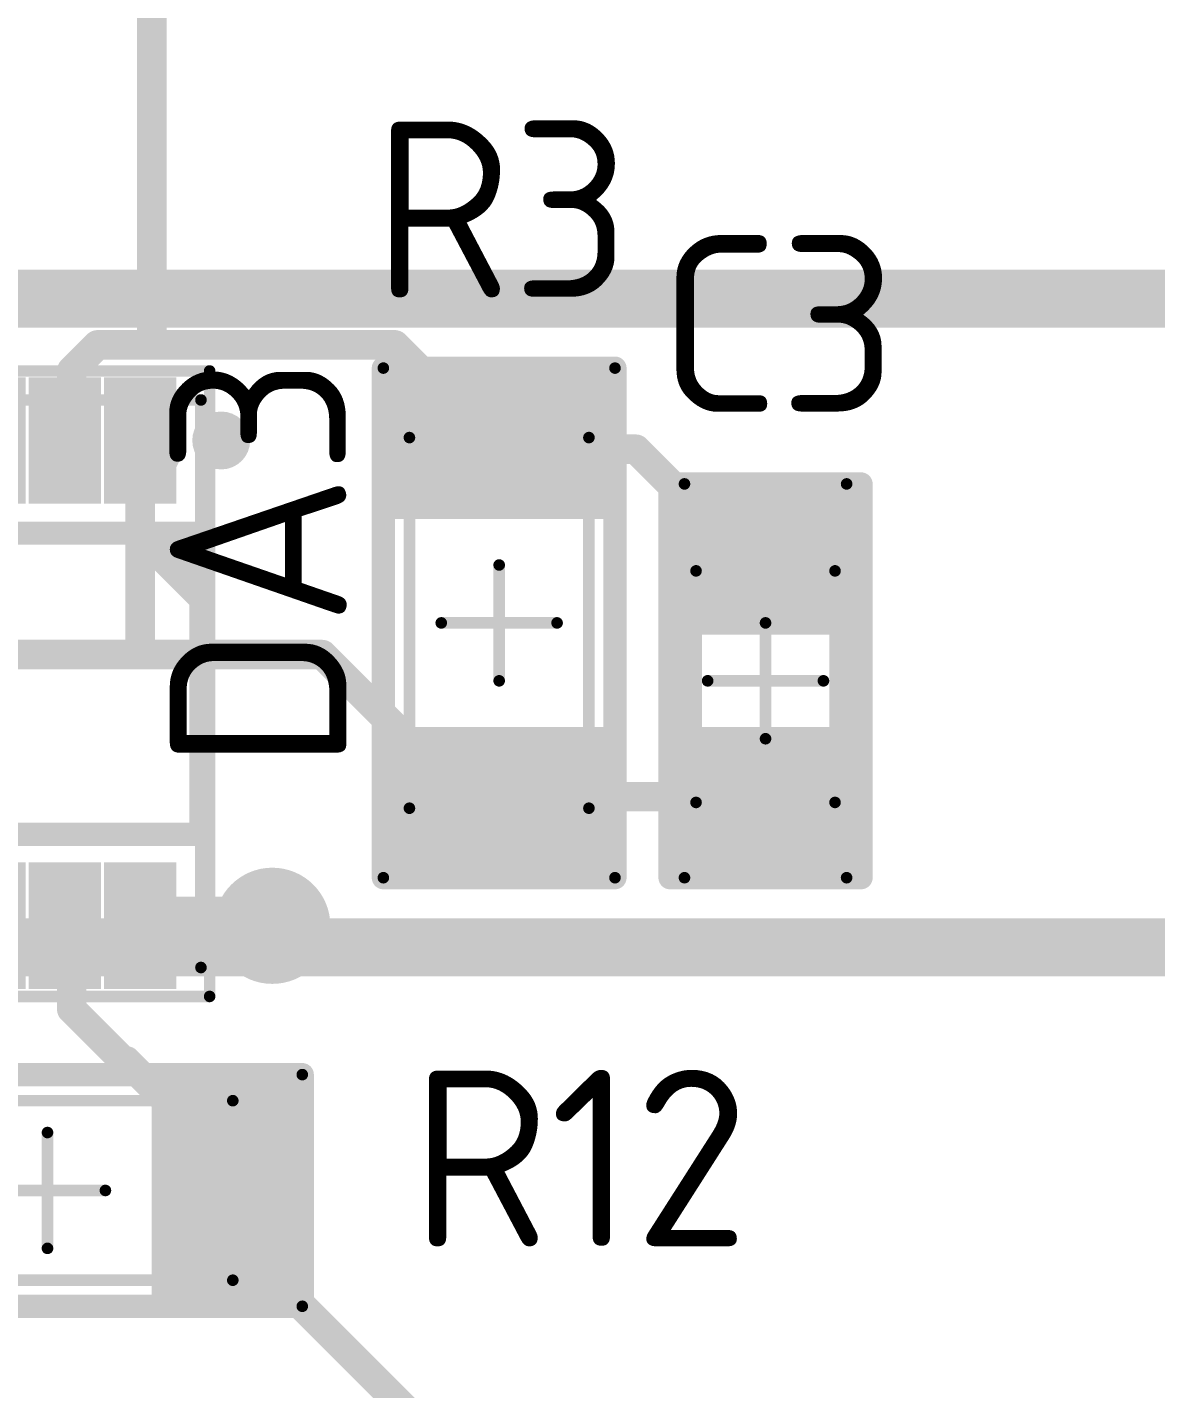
# Model space of a CAD drawing. Header units: inches. Extents: x 0 to 220, y 0 to 79.
# Drawn here: x 70.73 to 80.47, y 22.99 to 34.74 of the extents above; entities that cross this region are included whole.
import ezdxf

# ---------------------------------------------------------------- set-up
doc = ezdxf.new("R2010")
doc.units = ezdxf.units.IN
for name, color, linetype in [('Bottom Layer- Bottom', 5, 'Continuous'), ('Bottom Solder- Bot Mask', 6, 'Continuous'), ('Mechanical 1- Top Assy', 6, 'Continuous'), ('Mechanical 13', 56, 'Continuous'), ('Mechanical 15', 56, 'Continuous'), ('Top Layer- Top', 1, 'Continuous'), ('Top Overlay- Top Silk', 2, 'Continuous'), ('Top Paste- Top Paste', 8, 'Continuous'), ('Top Solder- Top Mask', 216, 'Continuous')]:
    doc.layers.add(name, color=color, linetype=linetype)
doc.styles.add('GOST type B', font='', dxfattribs={"height": 0.2})
doc.styles.get('GOST type B').set_extended_font_data('GOST type B')

# ---------------------------------------------------------------- blocks, each defined once
blk = doc.blocks.new('1206_28')
at = {"layer": 'Top Layer- Top'}
for points in [[(-1.99999981, -0.7999996699999999), (-1.99999981, 0.7999996699999999), (-0.9999992699999999, 0.7999996699999999), (-0.9999992699999999, -0.7999996699999999)], [(0.9999992699999999, -0.7999996699999999), (0.9999992699999999, 0.7999996699999999), (1.99999981, 0.7999996699999999), (1.99999981, -0.7999996699999999)]]:
    blk.add_hatch(color=7, dxfattribs=at).paths.add_polyline_path(points)
at = {"layer": 'Top Paste- Top Paste'}
for points in [[(-1.99999981, -0.7999996699999999), (-1.99999981, 0.7999996699999999), (-0.9999992699999999, 0.7999996699999999), (-0.9999992699999999, -0.7999996699999999)], [(0.9999992699999999, -0.7999996699999999), (0.9999992699999999, 0.7999996699999999), (1.99999981, 0.7999996699999999), (1.99999981, -0.7999996699999999)]]:
    blk.add_hatch(color=7, dxfattribs=at).paths.add_polyline_path(points)
at = {"layer": 'Top Solder- Top Mask'}
for points in [[(-2.10159981, -0.90159967), (-2.10159981, 0.90159967), (-0.89839927, 0.90159967), (-0.89839927, -0.90159967)], [(0.89839927, -0.90159967), (0.89839927, 0.90159967), (2.10159981, 0.90159967), (2.10159981, -0.90159967)]]:
    blk.add_hatch(color=7, dxfattribs=at).paths.add_polyline_path(points)
at = {"layer": 'Mechanical 13'}
for points in [[(-1.60000188, 0.77499972, 0.0999998, 0.0999998, 0), (1.59999934, 0.77499972, 0.0999998, 0.0999998, 0)], [(-1.60000188, -0.77499972, 0.0999998, 0.0999998, 0), (-1.60000188, 0.77499972, 0.0999998, 0.0999998, 0)], [(1.59999934, -0.77499972, 0.0999998, 0.0999998, 0), (1.59999934, 0.77499972, 0.0999998, 0.0999998, 0)], [(-1.60000188, -0.77499972, 0.0999998, 0.0999998, 0), (1.59999934, -0.77499972, 0.0999998, 0.0999998, 0)]]:
    blk.add_lwpolyline(points, format="xyseb", dxfattribs=at)
for points in [[(-1.62500056, 0.77499972, 0.0499999, 0.0499999, 1), (-1.5750032, 0.77499972, 0.0499999, 0.0499999, 1)], [(-1.62500056, 0.77499972, 0.0499999, 0.0499999, 1), (-1.5750032, 0.77499972, 0.0499999, 0.0499999, 1)], [(1.57500066, 0.77499972, 0.0499999, 0.0499999, 1), (1.62499802, 0.77499972, 0.0499999, 0.0499999, 1)], [(1.57500066, 0.77499972, 0.0499999, 0.0499999, 1), (1.62499802, 0.77499972, 0.0499999, 0.0499999, 1)], [(-1.62500056, -0.77499972, 0.0499999, 0.0499999, 1), (-1.5750032, -0.77499972, 0.0499999, 0.0499999, 1)], [(-1.62500056, -0.77499972, 0.0499999, 0.0499999, 1), (-1.5750032, -0.77499972, 0.0499999, 0.0499999, 1)], [(1.57500066, -0.77499972, 0.0499999, 0.0499999, 1), (1.62499802, -0.77499972, 0.0499999, 0.0499999, 1)], [(1.57500066, -0.77499972, 0.0499999, 0.0499999, 1), (1.62499802, -0.77499972, 0.0499999, 0.0499999, 1)]]:
    blk.add_lwpolyline(points, format="xyseb", close=True, dxfattribs=at)
at = {"layer": 'Mechanical 15'}
for points in [[(-2.20000068, -1.00000054, 0.0999998, 0.0999998, 0), (-2.20000068, 1.00000054, 0.0999998, 0.0999998, 0)], [(-2.20000068, 1.00000054, 0.0999998, 0.0999998, 0), (2.20000068, 1.00000054, 0.0999998, 0.0999998, 0)], [(2.20000068, -1.00000054, 0.0999998, 0.0999998, 0), (2.20000068, 1.00000054, 0.0999998, 0.0999998, 0)], [(0, -0.50000154, 0.0999998, 0.0999998, 0), (0, 0.499999, 0.0999998, 0.0999998, 0)], [(-0.499999, 0, 0.0999998, 0.0999998, 0), (0.50000154, 0, 0.0999998, 0.0999998, 0)], [(-2.20000068, -1.00000054, 0.0999998, 0.0999998, 0), (2.20000068, -1.00000054, 0.0999998, 0.0999998, 0)]]:
    blk.add_lwpolyline(points, format="xyseb", dxfattribs=at)
for points in [[(-2.22499936, 1.00000054, 0.0499999, 0.0499999, 1), (-2.175002, 1.00000054, 0.0499999, 0.0499999, 1)], [(-2.22499936, 1.00000054, 0.0499999, 0.0499999, 1), (-2.175002, 1.00000054, 0.0499999, 0.0499999, 1)], [(2.175002, 1.00000054, 0.0499999, 0.0499999, 1), (2.22499936, 1.00000054, 0.0499999, 0.0499999, 1)], [(2.175002, 1.00000054, 0.0499999, 0.0499999, 1), (2.22499936, 1.00000054, 0.0499999, 0.0499999, 1)], [(-0.02499868, 0.499999, 0.0499999, 0.0499999, 1), (0.02499868, 0.499999, 0.0499999, 0.0499999, 1)], [(-0.5249976799999999, 0, 0.0499999, 0.0499999, 1), (-0.47500032, 0, 0.0499999, 0.0499999, 1)], [(0.47500286, 0, 0.0499999, 0.0499999, 1), (0.52500022, 0, 0.0499999, 0.0499999, 1)], [(-0.02499868, -0.50000154, 0.0499999, 0.0499999, 1), (0.02499868, -0.50000154, 0.0499999, 0.0499999, 1)], [(-2.22499936, -1.00000054, 0.0499999, 0.0499999, 1), (-2.175002, -1.00000054, 0.0499999, 0.0499999, 1)], [(-2.22499936, -1.00000054, 0.0499999, 0.0499999, 1), (-2.175002, -1.00000054, 0.0499999, 0.0499999, 1)], [(2.175002, -1.00000054, 0.0499999, 0.0499999, 1), (2.22499936, -1.00000054, 0.0499999, 0.0499999, 1)], [(2.175002, -1.00000054, 0.0499999, 0.0499999, 1), (2.22499936, -1.00000054, 0.0499999, 0.0499999, 1)]]:
    blk.add_lwpolyline(points, format="xyseb", close=True, dxfattribs=at)
at = {"layer": 'Top Overlay- Top Silk'}
for points in [[(-2.20000068, 1.00000054, 0.1999996, 0.1999996, 0), (2.20000068, 1.00000054, 0.1999996, 0.1999996, 0)], [(-2.20000068, -1.00000054, 0.1999996, 0.1999996, 0), (-2.20000068, 1.00000054, 0.1999996, 0.1999996, 0)], [(2.20000068, -1.00000054, 0.1999996, 0.1999996, 0), (2.20000068, 1.00000054, 0.1999996, 0.1999996, 0)], [(-2.20000068, -1.00000054, 0.1999996, 0.1999996, 0), (2.20000068, -1.00000054, 0.1999996, 0.1999996, 0)]]:
    blk.add_lwpolyline(points, format="xyseb", dxfattribs=at)
for points in [[(-2.25000058, 1.00000054, 0.0999998, 0.0999998, 1), (-2.15000078, 1.00000054, 0.0999998, 0.0999998, 1)], [(-2.25000058, 1.00000054, 0.0999998, 0.0999998, 1), (-2.15000078, 1.00000054, 0.0999998, 0.0999998, 1)], [(2.15000078, 1.00000054, 0.0999998, 0.0999998, 1), (2.25000058, 1.00000054, 0.0999998, 0.0999998, 1)], [(2.15000078, 1.00000054, 0.0999998, 0.0999998, 1), (2.25000058, 1.00000054, 0.0999998, 0.0999998, 1)], [(-2.25000058, -1.00000054, 0.0999998, 0.0999998, 1), (-2.15000078, -1.00000054, 0.0999998, 0.0999998, 1)], [(-2.25000058, -1.00000054, 0.0999998, 0.0999998, 1), (-2.15000078, -1.00000054, 0.0999998, 0.0999998, 1)], [(2.15000078, -1.00000054, 0.0999998, 0.0999998, 1), (2.25000058, -1.00000054, 0.0999998, 0.0999998, 1)], [(2.15000078, -1.00000054, 0.0999998, 0.0999998, 1), (2.25000058, -1.00000054, 0.0999998, 0.0999998, 1)]]:
    blk.add_lwpolyline(points, format="xyseb", close=True, dxfattribs=at)
blk = doc.blocks.new('1206_40')
at = {"layer": 'Top Layer- Top'}
for points in [[(-1.99999981, -0.79999967), (-1.99999981, 0.7999996699999997), (-0.99999927, 0.79999967), (-0.9999992699999999, -0.7999996699999997)], [(0.99999927, -0.79999967), (0.9999992699999999, 0.7999996699999997), (1.99999981, 0.79999967), (1.99999981, -0.7999996699999997)]]:
    blk.add_hatch(color=7, dxfattribs=at).paths.add_polyline_path(points)
at = {"layer": 'Top Paste- Top Paste'}
for points in [[(-1.99999981, -0.79999967), (-1.99999981, 0.7999996699999997), (-0.99999927, 0.79999967), (-0.9999992699999999, -0.7999996699999997)], [(0.99999927, -0.79999967), (0.9999992699999999, 0.7999996699999997), (1.99999981, 0.79999967), (1.99999981, -0.7999996699999997)]]:
    blk.add_hatch(color=7, dxfattribs=at).paths.add_polyline_path(points)
at = {"layer": 'Top Solder- Top Mask'}
for points in [[(-2.10159981, -0.9015996700000002), (-2.10159981, 0.9015996699999999), (-0.8983992700000001, 0.9015996700000002), (-0.8983992699999997, -0.9015996699999999)], [(0.8983992700000001, -0.9015996700000002), (0.8983992699999997, 0.9015996699999999), (2.10159981, 0.9015996700000002), (2.10159981, -0.9015996699999999)]]:
    blk.add_hatch(color=7, dxfattribs=at).paths.add_polyline_path(points)
at = {"layer": 'Mechanical 13'}
for points in [[(1.59999934, 0.77499972, 0.0999998, 0.0999998, 0), (-1.60000188, 0.77499972, 0.0999998, 0.0999998, 0)], [(-1.60000188, -0.77499972, 0.0999998, 0.0999998, 0), (-1.60000188, 0.77499972, 0.0999998, 0.0999998, 0)], [(1.59999934, -0.77499972, 0.0999998, 0.0999998, 0), (1.59999934, 0.77499972, 0.0999998, 0.0999998, 0)], [(1.59999934, -0.77499972, 0.0999998, 0.0999998, 0), (-1.60000188, -0.77499972, 0.0999998, 0.0999998, 0)]]:
    blk.add_lwpolyline(points, format="xyseb", dxfattribs=at)
for points in [[(-1.62500056, 0.77499972, 0.0499999, 0.0499999, 1), (-1.5750032, 0.77499972, 0.0499999, 0.0499999, 1)], [(-1.62500056, 0.77499972, 0.0499999, 0.0499999, 1), (-1.5750032, 0.77499972, 0.0499999, 0.0499999, 1)], [(1.57500066, 0.77499972, 0.0499999, 0.0499999, 1), (1.62499802, 0.77499972, 0.0499999, 0.0499999, 1)], [(1.57500066, 0.77499972, 0.0499999, 0.0499999, 1), (1.62499802, 0.77499972, 0.0499999, 0.0499999, 1)], [(-1.62500056, -0.77499972, 0.0499999, 0.0499999, 1), (-1.5750032, -0.77499972, 0.0499999, 0.0499999, 1)], [(-1.62500056, -0.77499972, 0.0499999, 0.0499999, 1), (-1.5750032, -0.77499972, 0.0499999, 0.0499999, 1)], [(1.57500066, -0.77499972, 0.0499999, 0.0499999, 1), (1.62499802, -0.77499972, 0.0499999, 0.0499999, 1)], [(1.57500066, -0.77499972, 0.0499999, 0.0499999, 1), (1.62499802, -0.77499972, 0.0499999, 0.0499999, 1)]]:
    blk.add_lwpolyline(points, format="xyseb", close=True, dxfattribs=at)
at = {"layer": 'Mechanical 15'}
for points in [[(-2.20000068, -1.00000054, 0.0999998, 0.0999998, 0), (-2.20000068, 1.00000054, 0.0999998, 0.0999998, 0)], [(2.20000068, 1.00000054, 0.0999998, 0.0999998, 0), (-2.20000068, 1.00000054, 0.0999998, 0.0999998, 0)], [(2.20000068, -1.00000054, 0.0999998, 0.0999998, 0), (2.20000068, 1.00000054, 0.0999998, 0.0999998, 0)], [(0, -0.50000154, 0.0999998, 0.0999998, 0), (0, 0.499999, 0.0999998, 0.0999998, 0)], [(0.50000154, 0, 0.0999998, 0.0999998, 0), (-0.499999, 0, 0.0999998, 0.0999998, 0)], [(2.20000068, -1.00000054, 0.0999998, 0.0999998, 0), (-2.20000068, -1.00000054, 0.0999998, 0.0999998, 0)]]:
    blk.add_lwpolyline(points, format="xyseb", dxfattribs=at)
for points in [[(-2.22499936, 1.00000054, 0.0499999, 0.0499999, 1), (-2.175002, 1.00000054, 0.0499999, 0.0499999, 1)], [(-2.22499936, 1.00000054, 0.0499999, 0.0499999, 1), (-2.175002, 1.00000054, 0.0499999, 0.0499999, 1)], [(2.175002, 1.00000054, 0.0499999, 0.0499999, 1), (2.22499936, 1.00000054, 0.0499999, 0.0499999, 1)], [(2.175002, 1.00000054, 0.0499999, 0.0499999, 1), (2.22499936, 1.00000054, 0.0499999, 0.0499999, 1)], [(-0.02499868, 0.499999, 0.0499999, 0.0499999, 1), (0.02499868, 0.499999, 0.0499999, 0.0499999, 1)], [(-0.5249976799999999, 0, 0.0499999, 0.0499999, 1), (-0.47500032, 0, 0.0499999, 0.0499999, 1)], [(0.47500286, 0, 0.0499999, 0.0499999, 1), (0.52500022, 0, 0.0499999, 0.0499999, 1)], [(-0.02499868, -0.50000154, 0.0499999, 0.0499999, 1), (0.02499868, -0.50000154, 0.0499999, 0.0499999, 1)], [(-2.22499936, -1.00000054, 0.0499999, 0.0499999, 1), (-2.175002, -1.00000054, 0.0499999, 0.0499999, 1)], [(-2.22499936, -1.00000054, 0.0499999, 0.0499999, 1), (-2.175002, -1.00000054, 0.0499999, 0.0499999, 1)], [(2.175002, -1.00000054, 0.0499999, 0.0499999, 1), (2.22499936, -1.00000054, 0.0499999, 0.0499999, 1)], [(2.175002, -1.00000054, 0.0499999, 0.0499999, 1), (2.22499936, -1.00000054, 0.0499999, 0.0499999, 1)]]:
    blk.add_lwpolyline(points, format="xyseb", close=True, dxfattribs=at)
at = {"layer": 'Top Overlay- Top Silk'}
for points in [[(2.20000068, 1.00000054, 0.1999996, 0.1999996, 0), (-2.20000068, 1.00000054, 0.1999996, 0.1999996, 0)], [(-2.20000068, -1.00000054, 0.1999996, 0.1999996, 0), (-2.20000068, 1.00000054, 0.1999996, 0.1999996, 0)], [(2.20000068, -1.00000054, 0.1999996, 0.1999996, 0), (2.20000068, 1.00000054, 0.1999996, 0.1999996, 0)], [(2.20000068, -1.00000054, 0.1999996, 0.1999996, 0), (-2.20000068, -1.00000054, 0.1999996, 0.1999996, 0)]]:
    blk.add_lwpolyline(points, format="xyseb", dxfattribs=at)
for points in [[(-2.25000058, 1.00000054, 0.0999998, 0.0999998, 1), (-2.15000078, 1.00000054, 0.0999998, 0.0999998, 1)], [(-2.25000058, 1.00000054, 0.0999998, 0.0999998, 1), (-2.15000078, 1.00000054, 0.0999998, 0.0999998, 1)], [(2.15000078, 1.00000054, 0.0999998, 0.0999998, 1), (2.25000058, 1.00000054, 0.0999998, 0.0999998, 1)], [(2.15000078, 1.00000054, 0.0999998, 0.0999998, 1), (2.25000058, 1.00000054, 0.0999998, 0.0999998, 1)], [(-2.25000058, -1.00000054, 0.0999998, 0.0999998, 1), (-2.15000078, -1.00000054, 0.0999998, 0.0999998, 1)], [(-2.25000058, -1.00000054, 0.0999998, 0.0999998, 1), (-2.15000078, -1.00000054, 0.0999998, 0.0999998, 1)], [(2.15000078, -1.00000054, 0.0999998, 0.0999998, 1), (2.25000058, -1.00000054, 0.0999998, 0.0999998, 1)], [(2.15000078, -1.00000054, 0.0999998, 0.0999998, 1), (2.25000058, -1.00000054, 0.0999998, 0.0999998, 1)]]:
    blk.add_lwpolyline(points, format="xyseb", close=True, dxfattribs=at)
blk = doc.blocks.new('8_MSOP_44')
at = {"layer": 'Mechanical 1- Top Assy'}
h = blk.add_hatch(color=7, dxfattribs=at)
edge = h.paths.add_edge_path()
edge.add_arc((-0.0999998, 0.0999998), 0.2499995, 0, 360)
at = {"layer": 'Top Layer- Top'}
for points in [[(-0.20999958, 3.74499886), (-0.20999958, 4.63499962), (0.20999958, 4.63499962), (0.20999958, 3.74499886)], [(0.44000166, 3.74499886), (0.44000166, 4.63499962), (0.86000082, 4.63499962), (0.86000082, 3.74499886)], [(1.09000036, 3.74499886), (1.09000036, 4.63499962), (1.50999952, 4.63499962), (1.50999952, 3.74499886)], [(1.7400016, 3.74499886), (1.7400016, 4.63499962), (2.16000076, 4.63499962), (2.16000076, 3.74499886)], [(-0.20999958, -0.44500038), (-0.20999958, 0.44500038), (0.20999958, 0.44500038), (0.20999958, -0.44500038)], [(0.44000166, -0.44500038), (0.44000166, 0.44500038), (0.86000082, 0.44500038), (0.86000082, -0.44500038)], [(1.09000036, -0.44500038), (1.09000036, 0.44500038), (1.50999952, 0.44500038), (1.50999952, -0.44500038)], [(1.7400016, -0.44500038), (1.7400016, 0.44500038), (2.16000076, 0.44500038), (2.16000076, -0.44500038)]]:
    blk.add_hatch(color=7, dxfattribs=at).paths.add_polyline_path(points)
at = {"layer": 'Top Overlay- Top Silk'}
blk.add_hatch(color=2, dxfattribs=at).paths.add_polyline_path([(-0.52500022, 0.8000009399999999), (0.19496786, 0.80002888), (-0.52502816, 1.5200249)])
h = blk.add_hatch(color=7, dxfattribs=at)
edge = h.paths.add_edge_path()
edge.add_arc((-0.7000011399999999, 0), 0.2499995, 0, 360)
at = {"layer": 'Top Paste- Top Paste'}
for points in [[(-0.20999958, 3.74499886), (-0.20999958, 4.63499962), (0.20999958, 4.63499962), (0.20999958, 3.74499886)], [(0.44000166, 3.74499886), (0.44000166, 4.63499962), (0.86000082, 4.63499962), (0.86000082, 3.74499886)], [(1.09000036, 3.74499886), (1.09000036, 4.63499962), (1.50999952, 4.63499962), (1.50999952, 3.74499886)], [(1.7400016, 3.74499886), (1.7400016, 4.63499962), (2.16000076, 4.63499962), (2.16000076, 3.74499886)], [(-0.20999958, -0.44500038), (-0.20999958, 0.44500038), (0.20999958, 0.44500038), (0.20999958, -0.44500038)], [(0.44000166, -0.44500038), (0.44000166, 0.44500038), (0.86000082, 0.44500038), (0.86000082, -0.44500038)], [(1.09000036, -0.44500038), (1.09000036, 0.44500038), (1.50999952, 0.44500038), (1.50999952, -0.44500038)], [(1.7400016, -0.44500038), (1.7400016, 0.44500038), (2.16000076, 0.44500038), (2.16000076, -0.44500038)]]:
    blk.add_hatch(color=7, dxfattribs=at).paths.add_polyline_path(points)
at = {"layer": 'Top Solder- Top Mask'}
for points in [[(-0.31159958, 3.64339886), (-0.3115995799999999, 4.73659962), (0.31159958, 4.73659962), (0.3115995799999999, 3.64339886)], [(0.33840166, 3.64339886), (0.33840166, 4.73659962), (0.9616008199999999, 4.73659962), (0.9616008199999999, 3.64339886)], [(0.98840036, 3.64339886), (0.98840036, 4.73659962), (1.61159952, 4.73659962), (1.61159952, 3.64339886)], [(1.6384016, 3.64339886), (1.6384016, 4.73659962), (2.26160076, 4.73659962), (2.26160076, 3.64339886)], [(-0.31159958, -0.54660038), (-0.3115995799999999, 0.54660038), (0.31159958, 0.54660038), (0.3115995799999999, -0.54660038)], [(0.33840166, -0.54660038), (0.33840166, 0.54660038), (0.9616008199999999, 0.54660038), (0.9616008199999999, -0.54660038)], [(0.98840036, -0.54660038), (0.98840036, 0.54660038), (1.61159952, 0.54660038), (1.61159952, -0.54660038)], [(1.6384016, -0.54660038), (1.6384016, 0.54660038), (2.26160076, 0.54660038), (2.26160076, -0.54660038)]]:
    blk.add_hatch(color=7, dxfattribs=at).paths.add_polyline_path(points)
at = {"layer": 'Mechanical 1- Top Assy'}
for points in [[(-0.5250586399999999, 4.5501941, 0.0999998, 0.0999998, 0), (-0.5250586399999999, -0.34985198, 0.0999998, 0.0999998, 0)], [(2.47498616, 4.5501941, 0.0999998, 0.0999998, 0), (-0.5250586399999999, 4.5501941, 0.0999998, 0.0999998, 0)], [(2.47498616, 4.5501941, 0.0999998, 0.0999998, 0), (2.47498616, -0.34985198, 0.0999998, 0.0999998, 0)], [(2.47498616, -0.34985198, 0.0999998, 0.0999998, 0), (-0.5250586399999999, -0.34985198, 0.0999998, 0.0999998, 0)]]:
    blk.add_lwpolyline(points, format="xyseb", dxfattribs=at)
for points in [[(-0.55005732, 4.5501941, 0.0499999, 0.0499999, 1), (-0.50005996, 4.5501941, 0.0499999, 0.0499999, 1)], [(-0.55005732, 4.5501941, 0.0499999, 0.0499999, 1), (-0.50005996, 4.5501941, 0.0499999, 0.0499999, 1)], [(2.44998748, 4.5501941, 0.0499999, 0.0499999, 1), (2.49998484, 4.5501941, 0.0499999, 0.0499999, 1)], [(2.44998748, 4.5501941, 0.0499999, 0.0499999, 1), (2.49998484, 4.5501941, 0.0499999, 0.0499999, 1)], [(-0.55005732, -0.34985198, 0.0499999, 0.0499999, 1), (-0.50005996, -0.34985198, 0.0499999, 0.0499999, 1)], [(-0.55005732, -0.34985198, 0.0499999, 0.0499999, 1), (-0.50005996, -0.34985198, 0.0499999, 0.0499999, 1)], [(2.44998748, -0.34985198, 0.0499999, 0.0499999, 1), (2.49998484, -0.34985198, 0.0499999, 0.0499999, 1)], [(2.44998748, -0.34985198, 0.0499999, 0.0499999, 1), (2.49998484, -0.34985198, 0.0499999, 0.0499999, 1)]]:
    blk.add_lwpolyline(points, format="xyseb", close=True, dxfattribs=at)
at = {"layer": 'Mechanical 15'}
for points in [[(2.59999988, 4.800000559999999, 0.0999998, 0.0999998, 0), (-0.5999987999999999, 4.800000559999999, 0.0999998, 0.0999998, 0)], [(-0.5999987999999999, 4.800000559999999, 0.0999998, 0.0999998, 0), (-0.5999987999999999, -0.5999987999999999, 0.0999998, 0.0999998, 0)], [(2.59999988, 4.800000559999999, 0.0999998, 0.0999998, 0), (2.59999988, 3.300001019999999, 0.0999998, 0.0999998, 0)], [(2.59999988, 3.300001019999999, 0.0999998, 0.0999998, 0), (2.59999988, -0.5999987999999999, 0.0999998, 0.0999998, 0)], [(2.59999988, -0.5999987999999999, 0.0999998, 0.0999998, 0), (-0.5999987999999999, -0.5999987999999999, 0.0999998, 0.0999998, 0)]]:
    blk.add_lwpolyline(points, format="xyseb", dxfattribs=at)
for points in [[(-0.62499748, 4.800000559999999, 0.0499999, 0.0499999, 1), (-0.57500012, 4.800000559999999, 0.0499999, 0.0499999, 1)], [(-0.62499748, 4.800000559999999, 0.0499999, 0.0499999, 1), (-0.57500012, 4.800000559999999, 0.0499999, 0.0499999, 1)], [(2.5750012, 4.800000559999999, 0.0499999, 0.0499999, 1), (2.62499856, 4.800000559999999, 0.0499999, 0.0499999, 1)], [(2.5750012, 4.800000559999999, 0.0499999, 0.0499999, 1), (2.62499856, 4.800000559999999, 0.0499999, 0.0499999, 1)], [(2.5750012, 3.300001019999999, 0.0499999, 0.0499999, 1), (2.62499856, 3.300001019999999, 0.0499999, 0.0499999, 1)], [(2.5750012, 3.300001019999999, 0.0499999, 0.0499999, 1), (2.62499856, 3.300001019999999, 0.0499999, 0.0499999, 1)], [(-0.62499748, -0.5999987999999999, 0.0499999, 0.0499999, 1), (-0.57500012, -0.5999987999999999, 0.0499999, 0.0499999, 1)], [(-0.62499748, -0.5999987999999999, 0.0499999, 0.0499999, 1), (-0.57500012, -0.5999987999999999, 0.0499999, 0.0499999, 1)], [(2.5750012, -0.5999987999999999, 0.0499999, 0.0499999, 1), (2.62499856, -0.5999987999999999, 0.0499999, 0.0499999, 1)], [(2.5750012, -0.5999987999999999, 0.0499999, 0.0499999, 1), (2.62499856, -0.5999987999999999, 0.0499999, 0.0499999, 1)]]:
    blk.add_lwpolyline(points, format="xyseb", close=True, dxfattribs=at)
at = {"layer": 'Top Overlay- Top Silk'}
for points in [[(2.50000008, 3.40000082, 0.1999996, 0.1999996, 0), (-0.52500022, 3.40000082, 0.1999996, 0.1999996, 0)], [(-0.52500022, 3.40000082, 0.1999996, 0.1999996, 0), (-0.52500022, 0.8000009399999999, 0.1999996, 0.1999996, 0)], [(2.50000008, 3.40000082, 0.1999996, 0.1999996, 0), (2.50000008, 0.8000009399999999, 0.1999996, 0.1999996, 0)], [(2.50000008, 0.8000009399999999, 0.1999996, 0.1999996, 0), (-0.52500022, 0.8000009399999999, 0.1999996, 0.1999996, 0)]]:
    blk.add_lwpolyline(points, format="xyseb", dxfattribs=at)
for points in [[(-0.57500012, 3.40000082, 0.0999998, 0.0999998, 1), (-0.47500032, 3.40000082, 0.0999998, 0.0999998, 1)], [(-0.57500012, 3.40000082, 0.0999998, 0.0999998, 1), (-0.47500032, 3.40000082, 0.0999998, 0.0999998, 1)], [(2.45000018, 3.40000082, 0.0999998, 0.0999998, 1), (2.54999998, 3.40000082, 0.0999998, 0.0999998, 1)], [(2.45000018, 3.40000082, 0.0999998, 0.0999998, 1), (2.54999998, 3.40000082, 0.0999998, 0.0999998, 1)], [(-0.57500012, 0.8000009399999999, 0.0999998, 0.0999998, 1), (-0.47500032, 0.8000009399999999, 0.0999998, 0.0999998, 1)], [(-0.57500012, 0.8000009399999999, 0.0999998, 0.0999998, 1), (-0.47500032, 0.8000009399999999, 0.0999998, 0.0999998, 1)], [(2.45000018, 0.8000009399999999, 0.0999998, 0.0999998, 1), (2.54999998, 0.8000009399999999, 0.0999998, 0.0999998, 1)], [(2.45000018, 0.8000009399999999, 0.0999998, 0.0999998, 1), (2.54999998, 0.8000009399999999, 0.0999998, 0.0999998, 1)]]:
    blk.add_lwpolyline(points, format="xyseb", close=True, dxfattribs=at)
blk = doc.blocks.new('CAP__0805_51')
at = {"layer": 'Top Layer- Top'}
for points in [[(-1.50000081, -0.6250000200000001), (-1.50000081, 0.6250000199999999), (-0.5000002700000001, 0.6250000200000001), (-0.5000002699999999, -0.6250000199999999)], [(0.5000002700000001, -0.6250000200000001), (0.5000002699999999, 0.6250000199999999), (1.50000081, 0.6250000200000001), (1.50000081, -0.6250000199999999)]]:
    blk.add_hatch(color=7, dxfattribs=at).paths.add_polyline_path(points)
at = {"layer": 'Top Paste- Top Paste'}
for points in [[(-1.50000081, -0.6250000200000001), (-1.50000081, 0.6250000199999999), (-0.5000002700000001, 0.6250000200000001), (-0.5000002699999999, -0.6250000199999999)], [(0.5000002700000001, -0.6250000200000001), (0.5000002699999999, 0.6250000199999999), (1.50000081, 0.6250000200000001), (1.50000081, -0.6250000199999999)]]:
    blk.add_hatch(color=7, dxfattribs=at).paths.add_polyline_path(points)
at = {"layer": 'Top Solder- Top Mask'}
for points in [[(-1.60160081, -0.7266000200000001), (-1.60160081, 0.7266000199999998), (-0.3984002700000001, 0.7266000200000001), (-0.3984002699999999, -0.7266000199999998)], [(0.3984002700000001, -0.7266000200000001), (0.3984002699999999, 0.7266000199999998), (1.60160081, 0.7266000200000001), (1.60160081, -0.7266000199999998)]]:
    blk.add_hatch(color=7, dxfattribs=at).paths.add_polyline_path(points)
at = {"layer": 'Mechanical 13'}
for points in [[(-0.94918784, -0.5999987999999999, 0.0999998, 0.0999998, 0), (-0.94918784, 0.5999987999999999, 0.0999998, 0.0999998, 0)], [(1.05000044, 0.5999987999999999, 0.0999998, 0.0999998, 0), (-0.94918784, 0.5999987999999999, 0.0999998, 0.0999998, 0)], [(1.05000044, -0.5999987999999999, 0.0999998, 0.0999998, 0), (1.05000044, 0.5999987999999999, 0.0999998, 0.0999998, 0)], [(1.05000044, -0.5999987999999999, 0.0999998, 0.0999998, 0), (-0.94918784, -0.5999987999999999, 0.0999998, 0.0999998, 0)]]:
    blk.add_lwpolyline(points, format="xyseb", dxfattribs=at)
for points in [[(-0.97418652, 0.5999987999999999, 0.0499999, 0.0499999, 1), (-0.92418916, 0.5999987999999999, 0.0499999, 0.0499999, 1)], [(-0.97418652, 0.5999987999999999, 0.0499999, 0.0499999, 1), (-0.92418916, 0.5999987999999999, 0.0499999, 0.0499999, 1)], [(1.02500176, 0.5999987999999999, 0.0499999, 0.0499999, 1), (1.07499912, 0.5999987999999999, 0.0499999, 0.0499999, 1)], [(1.02500176, 0.5999987999999999, 0.0499999, 0.0499999, 1), (1.07499912, 0.5999987999999999, 0.0499999, 0.0499999, 1)], [(-0.97418652, -0.5999987999999999, 0.0499999, 0.0499999, 1), (-0.92418916, -0.5999987999999999, 0.0499999, 0.0499999, 1)], [(-0.97418652, -0.5999987999999999, 0.0499999, 0.0499999, 1), (-0.92418916, -0.5999987999999999, 0.0499999, 0.0499999, 1)], [(1.02500176, -0.5999987999999999, 0.0499999, 0.0499999, 1), (1.07499912, -0.5999987999999999, 0.0499999, 0.0499999, 1)], [(1.02500176, -0.5999987999999999, 0.0499999, 0.0499999, 1), (1.07499912, -0.5999987999999999, 0.0499999, 0.0499999, 1)]]:
    blk.add_lwpolyline(points, format="xyseb", close=True, dxfattribs=at)
at = {"layer": 'Mechanical 15'}
for points in [[(1.69999914, 0.7000011399999999, 0.0999998, 0.0999998, 0), (-1.69999914, 0.7000011399999999, 0.0999998, 0.0999998, 0)], [(-1.69999914, -0.7000011399999999, 0.0999998, 0.0999998, 0), (-1.69999914, 0.7000011399999999, 0.0999998, 0.0999998, 0)], [(1.69999914, -0.7000011399999999, 0.0999998, 0.0999998, 0), (1.69999914, 0.7000011399999999, 0.0999998, 0.0999998, 0)], [(0, -0.499999, 0.0999998, 0.0999998, 0), (0, 0.499999, 0.0999998, 0.0999998, 0)], [(0.50000154, 0, 0.0999998, 0.0999998, 0), (-0.499999, 0, 0.0999998, 0.0999998, 0)], [(1.69999914, -0.7000011399999999, 0.0999998, 0.0999998, 0), (-1.69999914, -0.7000011399999999, 0.0999998, 0.0999998, 0)]]:
    blk.add_lwpolyline(points, format="xyseb", dxfattribs=at)
for points in [[(-1.72499782, 0.7000011399999999, 0.0499999, 0.0499999, 1), (-1.67500046, 0.7000011399999999, 0.0499999, 0.0499999, 1)], [(-1.72499782, 0.7000011399999999, 0.0499999, 0.0499999, 1), (-1.67500046, 0.7000011399999999, 0.0499999, 0.0499999, 1)], [(1.67500046, 0.7000011399999999, 0.0499999, 0.0499999, 1), (1.72499782, 0.7000011399999999, 0.0499999, 0.0499999, 1)], [(1.67500046, 0.7000011399999999, 0.0499999, 0.0499999, 1), (1.72499782, 0.7000011399999999, 0.0499999, 0.0499999, 1)], [(-0.02499868, 0.499999, 0.0499999, 0.0499999, 1), (0.02499868, 0.499999, 0.0499999, 0.0499999, 1)], [(-0.5249976799999999, 0, 0.0499999, 0.0499999, 1), (-0.47500032, 0, 0.0499999, 0.0499999, 1)], [(0.47500286, 0, 0.0499999, 0.0499999, 1), (0.52500022, 0, 0.0499999, 0.0499999, 1)], [(-0.02499868, -0.499999, 0.0499999, 0.0499999, 1), (0.02499868, -0.499999, 0.0499999, 0.0499999, 1)], [(-1.72499782, -0.7000011399999999, 0.0499999, 0.0499999, 1), (-1.67500046, -0.7000011399999999, 0.0499999, 0.0499999, 1)], [(-1.72499782, -0.7000011399999999, 0.0499999, 0.0499999, 1), (-1.67500046, -0.7000011399999999, 0.0499999, 0.0499999, 1)], [(1.67500046, -0.7000011399999999, 0.0499999, 0.0499999, 1), (1.72499782, -0.7000011399999999, 0.0499999, 0.0499999, 1)], [(1.67500046, -0.7000011399999999, 0.0499999, 0.0499999, 1), (1.72499782, -0.7000011399999999, 0.0499999, 0.0499999, 1)]]:
    blk.add_lwpolyline(points, format="xyseb", close=True, dxfattribs=at)
at = {"layer": 'Top Overlay- Top Silk'}
for points in [[(-1.69999914, -0.8249996199999998, 0.1999996, 0.1999996, 0), (-1.69999914, 0.8249996199999998, 0.1999996, 0.1999996, 0)], [(1.69999914, 0.8249996199999998, 0.1999996, 0.1999996, 0), (-1.69999914, 0.8249996199999998, 0.1999996, 0.1999996, 0)], [(1.69999914, -0.8249996199999998, 0.1999996, 0.1999996, 0), (1.69999914, 0.8249996199999998, 0.1999996, 0.1999996, 0)], [(1.69999914, -0.8249996199999998, 0.1999996, 0.1999996, 0), (-1.69999914, -0.8249996199999998, 0.1999996, 0.1999996, 0)]]:
    blk.add_lwpolyline(points, format="xyseb", dxfattribs=at)
for points in [[(-1.74999904, 0.8249996199999998, 0.0999998, 0.0999998, 1), (-1.64999924, 0.8249996199999998, 0.0999998, 0.0999998, 1)], [(-1.74999904, 0.8249996199999998, 0.0999998, 0.0999998, 1), (-1.64999924, 0.8249996199999998, 0.0999998, 0.0999998, 1)], [(1.64999924, 0.8249996199999998, 0.0999998, 0.0999998, 1), (1.74999904, 0.8249996199999998, 0.0999998, 0.0999998, 1)], [(1.64999924, 0.8249996199999998, 0.0999998, 0.0999998, 1), (1.74999904, 0.8249996199999998, 0.0999998, 0.0999998, 1)], [(-1.74999904, -0.8249996199999998, 0.0999998, 0.0999998, 1), (-1.64999924, -0.8249996199999998, 0.0999998, 0.0999998, 1)], [(-1.74999904, -0.8249996199999998, 0.0999998, 0.0999998, 1), (-1.64999924, -0.8249996199999998, 0.0999998, 0.0999998, 1)], [(1.64999924, -0.8249996199999998, 0.0999998, 0.0999998, 1), (1.74999904, -0.8249996199999998, 0.0999998, 0.0999998, 1)], [(1.64999924, -0.8249996199999998, 0.0999998, 0.0999998, 1), (1.74999904, -0.8249996199999998, 0.0999998, 0.0999998, 1)]]:
    blk.add_lwpolyline(points, format="xyseb", close=True, dxfattribs=at)

msp = doc.modelspace()

# ---------------------------------------------------------------- hatches: boundary and pattern name
at = {"layer": 'Bottom Layer- Bottom'}
h = msp.add_hatch(color=7, dxfattribs=at)
edge = h.paths.add_edge_path()
edge.add_arc((72.84099986, 26.98499556), 0.3999992, 0, 360)
at = {"layer": 'Bottom Solder- Bot Mask'}
h = msp.add_hatch(color=7, dxfattribs=at)
edge = h.paths.add_edge_path()
edge.add_arc((72.84099986, 26.98499556), 0.5015992, 0, 360)
at = {"layer": 'Top Layer- Top'}
h = msp.add_hatch(color=7, dxfattribs=at)
edge = h.paths.add_edge_path()
edge.add_arc((72.84099986, 26.98499556), 0.3999992, 0, 360)
at = {"layer": 'Top Solder- Top Mask'}
h = msp.add_hatch(color=7, dxfattribs=at)
edge = h.paths.add_edge_path()
edge.add_arc((72.84099986, 26.98499556), 0.5015992, 0, 360)

# ---------------------------------------------------------------- linework, layer by layer
at = {"layer": 'Bottom Layer- Bottom'}
for points in [[(69.75000019999999, 32.40000886, 0.499999, 0.499999, 0), (150.09999952, 32.40000378, 0.499999, 0.499999, 0)], [(72.84099986, 26.98499556, 0.499999, 0.499999, 0), (72.90000151999999, 26.9259939, 0.499999, 0.499999, 0)], [(53.73148512, 26.79999974, 0.499999, 0.499999, 0), (89.90000054, 26.79999974, 0.499999, 0.499999, 0)]]:
    msp.add_lwpolyline(points, format="xyseb", dxfattribs=at)
for points in [[(72.71600138, 26.98499556, 0.2499995, 0.2499995, 1), (72.96599834, 26.98499556, 0.2499995, 0.2499995, 1)], [(72.77500303999999, 26.9259939, 0.2499995, 0.2499995, 1), (73.02499999999999, 26.9259939, 0.2499995, 0.2499995, 1)]]:
    msp.add_lwpolyline(points, format="xyseb", close=True, dxfattribs=at)
at = {"layer": 'Top Layer- Top'}
for points in [[(71.80100447999999, 32.00099518, 0.254, 0.254, 0), (71.80100447999999, 46.63898469999999, 0.254, 0.254, 0)], [(71.1090018, 31.77781046, 0.254, 0.254, 0), (71.33218652, 32.00099518, 0.254, 0.254, 0)], [(71.33218652, 32.00099518, 0.254, 0.254, 0), (71.80100447999999, 32.00099518, 0.254, 0.254, 0)], [(71.80100447999999, 32.00099518, 0.254, 0.254, 0), (73.89899367999999, 32.00099518, 0.254, 0.254, 0)], [(73.89899367999999, 32.00099518, 0.254, 0.254, 0), (74.80000025999999, 31.0999886, 0.254, 0.254, 0)], [(71.1090018, 31.23399646, 0.254, 0.254, 0), (71.1090018, 31.77781046, 0.254, 0.254, 0)], [(71.05000014, 31.1749948, 0.254, 0.254, 0), (71.1090018, 31.23399646, 0.254, 0.254, 0)], [(71.70000138, 29.32698732, 0.254, 0.254, 0), (71.70000138, 31.1749948, 0.254, 0.254, 0)], [(74.80000025999999, 31.0999886, 0.254, 0.254, 0), (75.9810012, 31.0999886, 0.254, 0.254, 0)], [(75.9810012, 31.0999886, 0.254, 0.254, 0), (76.60200071999999, 30.47898908, 0.254, 0.254, 0)], [(76.60200071999999, 30.4729896, 0.254, 0.254, 0), (76.60200071999999, 30.47898908, 0.254, 0.254, 0)], [(76.60200071999999, 30.4729896, 0.254, 0.254, 0), (76.97500226, 30.09998805999999, 0.254, 0.254, 0)], [(76.97500226, 30.09998805999999, 0.254, 0.254, 0), (77.10000074, 30.09998805999999, 0.254, 0.254, 0)], [(62.72179225999999, 29.32698732, 0.254, 0.254, 0), (71.70000138, 29.32698732, 0.254, 0.254, 0)], [(71.70000138, 29.32698732, 0.254, 0.254, 0), (73.27300306, 29.32698732, 0.254, 0.254, 0)], [(73.27300306, 29.32698732, 0.254, 0.254, 0), (74.50000086, 28.09998952, 0.254, 0.254, 0)], [(74.50000086, 28.09998952, 0.254, 0.254, 0), (74.80000025999999, 28.09998952, 0.254, 0.254, 0)], [(74.80000025999999, 28.09998952, 0.254, 0.254, 0), (74.8000028, 28.09998698, 0.254, 0.254, 0)], [(74.8000028, 28.09998698, 0.254, 0.254, 0), (77.10000074, 28.09998698, 0.254, 0.254, 0)], [(71.70000138, 26.98499556, 0.499999, 0.499999, 0), (72.84099986, 26.98499556, 0.499999, 0.499999, 0)], [(71.05000014, 26.98499556, 0.254, 0.254, 0), (71.1090018, 26.9259939, 0.254, 0.254, 0)], [(71.1090018, 26.26500716, 0.254, 0.254, 0), (71.1090018, 26.9259939, 0.254, 0.254, 0)], [(71.1090018, 26.26500716, 0.254, 0.254, 0), (71.55500801999999, 25.81900094, 0.254, 0.254, 0)], [(71.55500801999999, 25.81900094, 0.254, 0.254, 0), (71.58098713999999, 25.81900094, 0.254, 0.254, 0)], [(71.58098713999999, 25.81900094, 0.254, 0.254, 0), (72.39999998, 24.9999881, 0.254, 0.254, 0)], [(72.39999998, 24.6999887, 0.254, 0.254, 0), (72.39999998, 24.9999881, 0.254, 0.254, 0)], [(72.39999998, 24.3999893, 0.254, 0.254, 0), (81.6768623, 15.12312698, 0.254, 0.254, 0)]]:
    msp.add_lwpolyline(points, format="xyseb", dxfattribs=at)
for points in [[(71.26868651999999, 32.00099518, 0.127, 0.127, 1), (71.39568652, 32.00099518, 0.127, 0.127, 1)], [(71.26868651999999, 32.00099518, 0.127, 0.127, 1), (71.39568652, 32.00099518, 0.127, 0.127, 1)], [(71.73750448, 32.00099518, 0.127, 0.127, 1), (71.86450448, 32.00099518, 0.127, 0.127, 1)], [(71.73750448, 32.00099518, 0.127, 0.127, 1), (71.86450448, 32.00099518, 0.127, 0.127, 1)], [(71.73750448, 32.00099518, 0.127, 0.127, 1), (71.86450448, 32.00099518, 0.127, 0.127, 1)], [(73.83549368, 32.00099518, 0.127, 0.127, 1), (73.96249368, 32.00099518, 0.127, 0.127, 1)], [(73.83549368, 32.00099518, 0.127, 0.127, 1), (73.96249368, 32.00099518, 0.127, 0.127, 1)], [(71.0455018, 31.77781046, 0.127, 0.127, 1), (71.17250179999999, 31.77781046, 0.127, 0.127, 1)], [(71.0455018, 31.77781046, 0.127, 0.127, 1), (71.17250179999999, 31.77781046, 0.127, 0.127, 1)], [(70.98650013999999, 31.1749948, 0.127, 0.127, 1), (71.11350013999999, 31.1749948, 0.127, 0.127, 1)], [(71.0455018, 31.23399646, 0.127, 0.127, 1), (71.17250179999999, 31.23399646, 0.127, 0.127, 1)], [(71.0455018, 31.23399646, 0.127, 0.127, 1), (71.17250179999999, 31.23399646, 0.127, 0.127, 1)], [(71.63650138, 31.1749948, 0.127, 0.127, 1), (71.76350138, 31.1749948, 0.127, 0.127, 1)], [(74.73650026, 31.0999886, 0.127, 0.127, 1), (74.86350026, 31.0999886, 0.127, 0.127, 1)], [(74.73650026, 31.0999886, 0.127, 0.127, 1), (74.86350026, 31.0999886, 0.127, 0.127, 1)], [(75.9175012, 31.0999886, 0.127, 0.127, 1), (76.0445012, 31.0999886, 0.127, 0.127, 1)], [(75.9175012, 31.0999886, 0.127, 0.127, 1), (76.0445012, 31.0999886, 0.127, 0.127, 1)], [(76.53850072, 30.47898908, 0.127, 0.127, 1), (76.66550072, 30.47898908, 0.127, 0.127, 1)], [(76.53850072, 30.47898908, 0.127, 0.127, 1), (76.66550072, 30.47898908, 0.127, 0.127, 1)], [(76.53850072, 30.4729896, 0.127, 0.127, 1), (76.66550072, 30.4729896, 0.127, 0.127, 1)], [(76.53850072, 30.4729896, 0.127, 0.127, 1), (76.66550072, 30.4729896, 0.127, 0.127, 1)], [(76.91150225999999, 30.09998805999999, 0.127, 0.127, 1), (77.03850226, 30.09998805999999, 0.127, 0.127, 1)], [(76.91150225999999, 30.09998805999999, 0.127, 0.127, 1), (77.03850226, 30.09998805999999, 0.127, 0.127, 1)], [(77.03650074, 30.09998805999999, 0.127, 0.127, 1), (77.16350074, 30.09998805999999, 0.127, 0.127, 1)], [(71.63650138, 29.32698732, 0.127, 0.127, 1), (71.76350138, 29.32698732, 0.127, 0.127, 1)], [(71.63650138, 29.32698732, 0.127, 0.127, 1), (71.76350138, 29.32698732, 0.127, 0.127, 1)], [(71.63650138, 29.32698732, 0.127, 0.127, 1), (71.76350138, 29.32698732, 0.127, 0.127, 1)], [(73.20950305999999, 29.32698732, 0.127, 0.127, 1), (73.33650306, 29.32698732, 0.127, 0.127, 1)], [(73.20950305999999, 29.32698732, 0.127, 0.127, 1), (73.33650306, 29.32698732, 0.127, 0.127, 1)], [(74.43650086, 28.09998952, 0.127, 0.127, 1), (74.56350086, 28.09998952, 0.127, 0.127, 1)], [(74.43650086, 28.09998952, 0.127, 0.127, 1), (74.56350086, 28.09998952, 0.127, 0.127, 1)], [(74.73650026, 28.09998952, 0.127, 0.127, 1), (74.86350026, 28.09998952, 0.127, 0.127, 1)], [(74.73650026, 28.09998952, 0.127, 0.127, 1), (74.86350026, 28.09998952, 0.127, 0.127, 1)], [(74.7365028, 28.09998698, 0.127, 0.127, 1), (74.8635028, 28.09998698, 0.127, 0.127, 1)], [(74.7365028, 28.09998698, 0.127, 0.127, 1), (74.8635028, 28.09998698, 0.127, 0.127, 1)], [(77.03650074, 28.09998698, 0.127, 0.127, 1), (77.16350074, 28.09998698, 0.127, 0.127, 1)], [(71.5750029, 26.98499556, 0.2499995, 0.2499995, 1), (71.82499986, 26.98499556, 0.2499995, 0.2499995, 1)], [(72.71600138, 26.98499556, 0.2499995, 0.2499995, 1), (72.96599834, 26.98499556, 0.2499995, 0.2499995, 1)], [(70.98650013999999, 26.98499556, 0.127, 0.127, 1), (71.11350013999999, 26.98499556, 0.127, 0.127, 1)], [(71.0455018, 26.9259939, 0.127, 0.127, 1), (71.17250179999999, 26.9259939, 0.127, 0.127, 1)], [(71.0455018, 26.9259939, 0.127, 0.127, 1), (71.17250179999999, 26.9259939, 0.127, 0.127, 1)], [(71.0455018, 26.26500716, 0.127, 0.127, 1), (71.17250179999999, 26.26500716, 0.127, 0.127, 1)], [(71.0455018, 26.26500716, 0.127, 0.127, 1), (71.17250179999999, 26.26500716, 0.127, 0.127, 1)], [(71.49150802, 25.81900094, 0.127, 0.127, 1), (71.61850802, 25.81900094, 0.127, 0.127, 1)], [(71.49150802, 25.81900094, 0.127, 0.127, 1), (71.61850802, 25.81900094, 0.127, 0.127, 1)], [(71.51748714, 25.81900094, 0.127, 0.127, 1), (71.64448714, 25.81900094, 0.127, 0.127, 1)], [(71.51748714, 25.81900094, 0.127, 0.127, 1), (71.64448714, 25.81900094, 0.127, 0.127, 1)], [(72.33649998, 24.9999881, 0.127, 0.127, 1), (72.46349998, 24.9999881, 0.127, 0.127, 1)], [(72.33649998, 24.9999881, 0.127, 0.127, 1), (72.46349998, 24.9999881, 0.127, 0.127, 1)], [(72.33649998, 24.6999887, 0.127, 0.127, 1), (72.46349998, 24.6999887, 0.127, 0.127, 1)], [(72.33649998, 24.3999893, 0.127, 0.127, 1), (72.46349998, 24.3999893, 0.127, 0.127, 1)]]:
    msp.add_lwpolyline(points, format="xyseb", close=True, dxfattribs=at)

# ---------------------------------------------------------------- block references
for name, p, rotation in [('1206_40', (74.80000025999999, 29.59998906), 270), ('8_MSOP_44', (71.70000138, 31.1749948), 180), ('CAP__0805_51', (77.10000074, 29.09998752), 270)]:
    msp.add_blockref(name, p, dxfattribs=dict(rotation=rotation))
msp.add_blockref('1206_28', (70.90000044, 24.6999887))

# ---------------------------------------------------------------- texts
at = {"layer": 'Top Overlay- Top Silk', "style": 'GOST type B'}
for s, p in [('R3', (73.7108, 32.4103873)), ('C3', (76.1746, 31.4197873)), ('R12', (74.03735256, 24.21716772))]:
    msp.add_text(s, height=1.524, dxfattribs=at).set_placement(p)
msp.add_text('DA3', height=1.524, rotation=90, dxfattribs=at).set_placement((73.47999782, 28.32345618))

doc.saveas('drawing.dxf')
